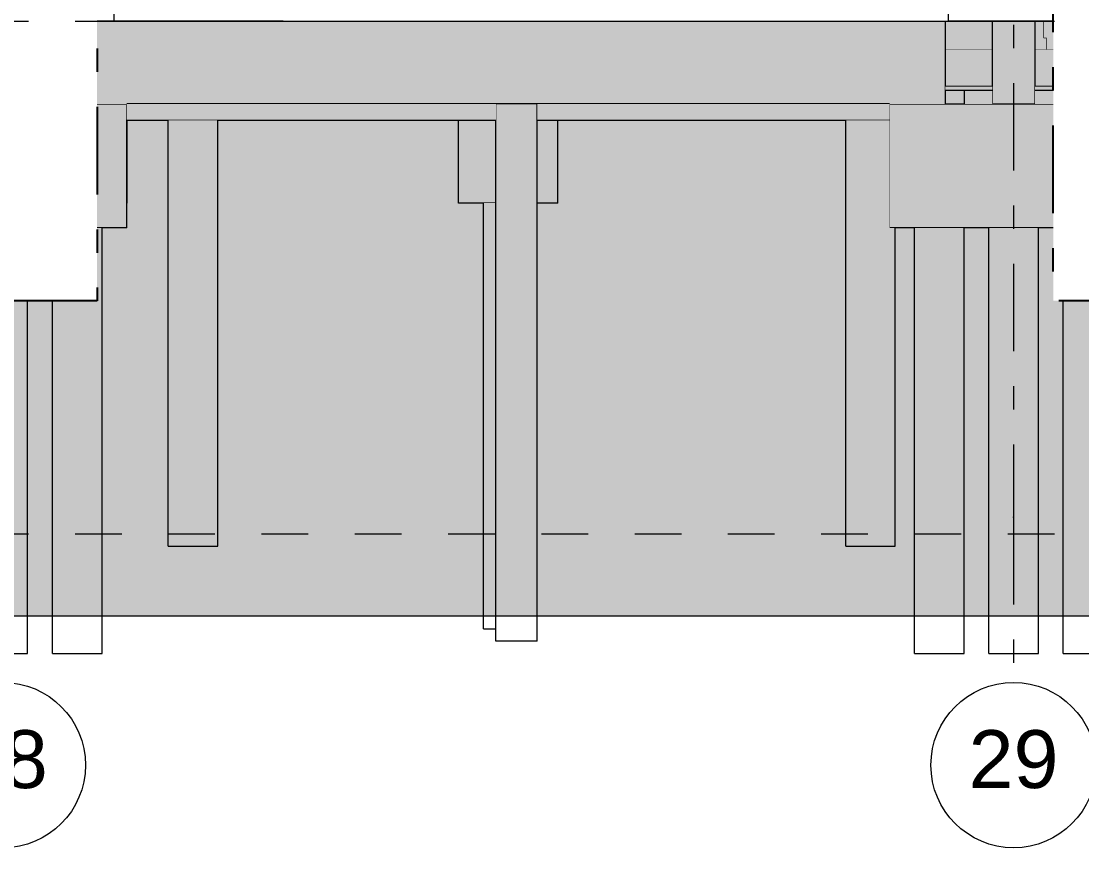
# Model space of a CAD drawing. Header units: millimetres. Extents: x -48147 to 1468943, y -496296 to 18123.
# Drawn here: x 1432182 to 1438599, y -496296 to -491296 of the extents above; entities that cross this region are included whole.
import ezdxf
from ezdxf.enums import TextEntityAlignment as Align

# ---------------------------------------------------------------- set-up
doc = ezdxf.new("R2010")
doc.units = ezdxf.units.MM
doc.header["$MEASUREMENT"] = 0
for name, pattern in [('Dashed', [2822.222233, 1411.111116, -1411.111116]), ('Double Dashed', [1093.611073, 529.166651, -211.666656, 141.111112, -211.666656]), ('Wipeout_Contour', [1000, 0, -1000])]:
    doc.linetypes.add(name, pattern=pattern)
for name, color, linetype, lineweight, true_color in [('0_Pen_No__105', 7, 'Continuous', 15, 0xa6a6a6), ('HATCHING_Pen_No__145', 7, 'Continuous', 0, 0xa6a6a6), ('New_A-15-MG_Structural_Grid_Phase_2_Pen_No__222', 7, 'Continuous', 13, 0x65af33)]:
    doc.layers.add(name, color=color, linetype=linetype, lineweight=lineweight, true_color=true_color)
for name, color, linetype in [('A-230-M_FLOOR.IFC Import', 7, 'Continuous'), ('A-95-P_Drawing', 7, 'Continuous'), ('New_A-15-MG_Structural_Grid_Phase_2', 7, 'Continuous'), ('New_A-20-M_ Acoustic chambers', 7, 'Continuous'), ('New_A-20-M_Floor_Slab', 7, 'Continuous'), ('New_A-25-M_Wall_Ext', 7, 'Continuous'), ('New_ArchiCAD Doors', 7, 'Continuous'), ('S-160-M_FOUND.IFC Import', 7, 'Continuous'), ('S-280-M_COLUMN.IFC Import', 7, 'Continuous'), ('S-280-M_STRUCT_FRAME.IFC Import', 7, 'Continuous')]:
    doc.layers.add(name, color=color, linetype=linetype)
for name, color, linetype, lineweight in [('A-230-M_FLOOR.IFC Import_Pen_No__89', 8, 'Continuous', 20), ('A-95-P_Drawing_Pen_No__194', 7, 'Continuous', 25), ('HATCHING_Pen_No__1', 7, 'Continuous', 13), ('New_A-20-M_ Acoustic chambers _Pen_No__89', 8, 'Continuous', 20), ('New_A-20-M_Floor_Slab_Pen_No__89', 8, 'Continuous', 20), ('New_A-25-M_Wall_Ext_Pen_No__87', 8, 'Continuous', 20), ('New_ArchiCAD Doors_Pen_No__87', 8, 'Continuous', 20), ('S-160-M_FOUND.IFC Import_Pen_No__1', 7, 'Continuous', 13), ('S-160-M_FOUND.IFC Import_Pen_No__4', 7, 'Continuous', 20), ('S-280-M_COLUMN.IFC Import_Pen_No__88', 8, 'Continuous', 20), ('S-280-M_STRUCT_FRAME.IFC Import_Pen_No__90', 8, 'Continuous', 20)]:
    doc.layers.add(name, color=color, linetype=linetype, lineweight=lineweight)
doc.styles.add('GENERATED_STYLE_2', font='')
doc.styles.get('GENERATED_STYLE_2').set_extended_font_data('Swis721 BT')

# ---------------------------------------------------------------- blocks, each defined once
blk = doc.blocks.new('Section Elem_14_1', base_point=(1411454.5, -491295.5))
at = {"layer": 'New_A-25-M_Wall_Ext_Pen_No__87', "linetype": 'Continuous'}
for p, q in [((1432742.7, -491295.5), (1432181.6, -491295.5)), ((1438682.7, -491295.5), (1437792.7, -491295.5))]:
    blk.add_line(p, q, dxfattribs=at)
blk = doc.blocks.new('Section Elem_25_1', base_point=(1411454.5, -491295.5))
at = {"layer": 'New_ArchiCAD Doors_Pen_No__87', "linetype": 'Continuous'}
for p, q in [((1432742.7, -488295.5), (1432742.7, -491295.5)), ((1437792.7, -488295.5), (1432742.7, -488295.5)), ((1437792.7, -491295.5), (1437792.7, -488295.5))]:
    blk.add_line(p, q, dxfattribs=at)
blk = doc.blocks.new('Section Elem_430_1', base_point=(1411454.5, -491295.5))
at = {"color": 254, "linetype": 'Wipeout_Contour', "lineweight": 0, "ltscale": 6057394.408193891}
blk.add_wipeout([(1432200, -491465.5), (1432200, -491690.5), (1432483.4, -491690.5), (1432483.4, -491465.5)], dxfattribs=at).dxf.layer = 'New_A-20-M_Floor_Slab'
at = {"color": 254, "linetype": 'Wipeout_Contour', "lineweight": 0, "ltscale": 6078486.534152462}
blk.add_wipeout([(1438057.2, -491465.5), (1437773.8, -491465.5), (1437773.8, -491690.5), (1438057.2, -491690.5)], dxfattribs=at).dxf.layer = 'New_A-20-M_Floor_Slab'
at = {"color": 254, "linetype": 'Wipeout_Contour', "lineweight": 0, "ltscale": 6080469.668428869}
blk.add_wipeout([(1438562.9, -491465.5), (1438316, -491465.5), (1438316, -491690.5), (1438562.9, -491690.5)], dxfattribs=at).dxf.layer = 'New_A-20-M_Floor_Slab'
at = {"layer": 'New_A-20-M_Floor_Slab_Pen_No__89', "linetype": 'Continuous'}
for p, q in [((1432483.4, -491465.5), (1432200, -491465.5)), ((1438057.2, -491465.5), (1437773.8, -491465.5)), ((1438562.9, -491465.5), (1438316, -491465.5)), ((1438562.9, -491465.5), (1438562.9, -491690.5)), ((1432483.4, -491690.5), (1432200, -491690.5)), ((1438057.2, -491690.5), (1437773.8, -491690.5)), ((1438562.9, -491690.5), (1438316, -491690.5))]:
    blk.add_line(p, q, dxfattribs=at)
blk = doc.blocks.new('Section Elem_501_1', base_point=(1411454.5, -491295.5))
at = {"color": 254, "linetype": 'Wipeout_Contour', "lineweight": 0, "ltscale": 6057525.206808212}
blk.add_wipeout([(1432370.4, -491465.5), (1432483.4, -491465.5), (1432483.4, -491395.5), (1432370.4, -491395.5)], dxfattribs=at).dxf.layer = 'New_A-20-M_ Acoustic chambers'
at = {"color": 254, "linetype": 'Wipeout_Contour', "lineweight": 0, "ltscale": 6078295.688900816}
blk.add_wipeout([(1437773.8, -491395.5), (1437773.8, -491465.5), (1438057.2, -491465.5), (1438057.2, -491395.5)], dxfattribs=at).dxf.layer = 'New_A-20-M_ Acoustic chambers'
at = {"color": 254, "linetype": 'Wipeout_Contour', "lineweight": 0, "ltscale": 6079944.797066348}
blk.add_wipeout([(1438386.4, -491395.5), (1438316, -491395.5), (1438316, -491465.5), (1438386.4, -491465.5)], dxfattribs=at).dxf.layer = 'New_A-20-M_ Acoustic chambers'
at = {"layer": 'New_A-20-M_ Acoustic chambers _Pen_No__89', "linetype": 'Continuous'}
for p, q in [((1432370.4, -491395.5), (1432370.4, -491465.5)), ((1438386.4, -491395.5), (1438369.9, -491395.5)), ((1438386.4, -491395.5), (1438386.4, -491465.5))]:
    blk.add_line(p, q, dxfattribs=at)
blk = doc.blocks.new('Section Elem_502_1', base_point=(1411454.5, -491295.5))
at = {"color": 254, "linetype": 'Wipeout_Contour', "lineweight": 0, "ltscale": 6057414.883947527}
blk.add_wipeout([(1432483.4, -491295.5), (1432370.4, -491295.5), (1432370.4, -491395.5), (1432483.4, -491395.5)], dxfattribs=at).dxf.layer = 'New_A-20-M_ Acoustic chambers'
at = {"color": 254, "linetype": 'Wipeout_Contour', "lineweight": 0, "ltscale": 6078185.742821986}
blk.add_wipeout([(1438057.2, -491295.5), (1437773.8, -491295.5), (1437773.8, -491395.5), (1438057.2, -491395.5)], dxfattribs=at).dxf.layer = 'New_A-20-M_ Acoustic chambers'
at = {"color": 254, "linetype": 'Wipeout_Contour', "lineweight": 0, "ltscale": 6079803.696554936}
blk.add_wipeout([(1438316, -491395.5), (1438369.9, -491395.5), (1438369.9, -491295.5), (1438316, -491295.5)], dxfattribs=at).dxf.layer = 'New_A-20-M_ Acoustic chambers'
at = {"layer": 'New_A-20-M_ Acoustic chambers _Pen_No__89', "linetype": 'Continuous'}
for p, q in [((1432370.4, -491295.5), (1432370.4, -491395.5)), ((1438369.9, -491295.5), (1438369.9, -491395.5))]:
    blk.add_line(p, q, dxfattribs=at)
blk = doc.blocks.new('Section Elem_544_1', base_point=(1411454.5, -491295.5))
at = {"color": 254, "linetype": 'Wipeout_Contour', "lineweight": 0, "ltscale": 6056781.313617306}
blk.add_wipeout([(1432200, -491295.5), (1432181.6, -491295.5), (1432181.6, -491795.5), (1432200, -491795.5)], dxfattribs=at).dxf.layer = 'S-280-M_COLUMN.IFC Import'
at = {"layer": 'S-280-M_COLUMN.IFC Import_Pen_No__88', "linetype": 'Continuous'}
blk.add_line((1432200, -491295.5), (1432200, -491795.5), dxfattribs=at)
blk = doc.blocks.new('Section Elem_545_1', base_point=(1411454.5, -491295.5))
at = {"color": 254, "linetype": 'Wipeout_Contour', "lineweight": 0, "ltscale": 6079470.635933143}
blk.add_wipeout([(1438057.2, -491795.5), (1438316, -491795.5), (1438316, -491295.5), (1438057.2, -491295.5)], dxfattribs=at).dxf.layer = 'S-280-M_COLUMN.IFC Import'
at = {"layer": 'S-280-M_COLUMN.IFC Import_Pen_No__88', "linetype": 'Continuous'}
for p, q in [((1438057.2, -491295.5), (1438057.2, -491795.5)), ((1438316, -491295.5), (1438316, -491795.5))]:
    blk.add_line(p, q, dxfattribs=at)
blk = doc.blocks.new('Section Elem_560_1', base_point=(1411454.5, -491295.5))
at = {"color": 254, "linetype": 'Wipeout_Contour', "lineweight": 0, "ltscale": 6057138.857191103}
blk.add_wipeout([(1432820.6, -491795.5), (1431320.6, -491795.5), (1431320.6, -492545.5), (1432820.6, -492545.5)], dxfattribs=at).dxf.layer = 'S-160-M_FOUND.IFC Import'
at = {"layer": 'S-160-M_FOUND.IFC Import_Pen_No__4', "linetype": 'Continuous'}
for p, q in [((1431320.6, -491795.5), (1431459.6, -491795.5)), ((1431320.6, -492545.5), (1431320.6, -491795.5)), ((1432181.6, -491795.5), (1432820.6, -491795.5)), ((1432820.6, -492545.5), (1432820.6, -491795.5)), ((1432820.6, -492545.5), (1431320.6, -492545.5))]:
    blk.add_line(p, q, dxfattribs=at)
blk = doc.blocks.new('Section Elem_561_1', base_point=(1411454.5, -491295.5))
at = {"color": 254, "linetype": 'Wipeout_Contour', "lineweight": 0, "ltscale": 6080279.796854807}
blk.add_wipeout([(1438936.6, -491795.5), (1437436.6, -491795.5), (1437436.6, -492545.5), (1438936.6, -492545.5)], dxfattribs=at).dxf.layer = 'S-160-M_FOUND.IFC Import'
at = {"layer": 'S-160-M_FOUND.IFC Import_Pen_No__4', "linetype": 'Continuous'}
for p, q in [((1437436.6, -491795.5), (1438936.6, -491795.5)), ((1437436.6, -492545.5), (1437436.6, -491795.5)), ((1438936.6, -492545.5), (1438936.6, -491795.5)), ((1438936.6, -492545.5), (1437436.6, -492545.5))]:
    blk.add_line(p, q, dxfattribs=at)
blk = doc.blocks.new('Section Elem_564_1', base_point=(1411454.5, -491295.5))
at = {"color": 254, "linetype": 'Wipeout_Contour', "lineweight": 0, "ltscale": 7598682.843524379}
blk.add_wipeout([(1437981.5, -491715.5), (1437886.6, -491715.5), (1437886.6, -491795.5), (1438057.2, -491795.5), (1438057.2, -491791.2)], dxfattribs=at).dxf.layer = 'S-160-M_FOUND.IFC Import'
at = {"color": 254, "linetype": 'Wipeout_Contour', "lineweight": 0, "ltscale": 7600696.074353765}
blk.add_wipeout([(1438316, -491795.5), (1438486.6, -491795.5), (1438486.6, -491715.5), (1438391.5, -491715.5), (1438316, -491791)], dxfattribs=at).dxf.layer = 'S-160-M_FOUND.IFC Import'
at = {"layer": 'S-160-M_FOUND.IFC Import_Pen_No__4', "linetype": 'Continuous'}
for p, q in [((1437886.6, -491715.5), (1437886.6, -491795.5)), ((1438486.6, -491795.5), (1438486.6, -491715.5))]:
    blk.add_line(p, q, dxfattribs=at)
blk = doc.blocks.new('Section Elem_576_1', base_point=(1411454.5, -491295.5))
at = {"layer": 'S-160-M_FOUND.IFC Import_Pen_No__4', "linetype": 'Continuous'}
blk.add_line((1432820.6, -491895.5), (1432820.6, -492395.5), dxfattribs=at)
at = {"color": 254, "linetype": 'Wipeout_Contour', "lineweight": 0, "ltscale": 6053979.415501538}
blk.add_wipeout([(1431459.6, -491645.5), (1431320.6, -491645.5), (1431320.6, -491795.5), (1431459.6, -491795.5)], dxfattribs=at).dxf.layer = 'S-160-M_FOUND.IFC Import'
at = {"color": 254, "linetype": 'Wipeout_Contour', "lineweight": 0, "ltscale": 6057624.907762516}
blk.add_wipeout([(1432483.4, -491715.5), (1432200, -491715.5), (1432200, -491795.5), (1432483.4, -491795.5)], dxfattribs=at).dxf.layer = 'S-160-M_FOUND.IFC Import'
at = {"layer": 'S-160-M_FOUND.IFC Import_Pen_No__4', "linetype": 'Continuous'}
for p, q in [((1431320.6, -491645.5), (1431459.6, -491645.5)), ((1431320.6, -491795.5), (1431320.6, -491645.5))]:
    blk.add_line(p, q, dxfattribs=at)
blk = doc.blocks.new('Section Elem_580_1', base_point=(1411454.5, -491295.5))
at = {"color": 254, "linetype": 'Wipeout_Contour', "lineweight": 0, "ltscale": 6059305.209286964}
blk.add_wipeout([(1431920.6, -492545.5), (1431920.6, -495120.5), (1432220.6, -495120.5), (1432220.6, -492545.5)], dxfattribs=at).dxf.layer = 'S-160-M_FOUND.IFC Import'
at = {"layer": 'S-160-M_FOUND.IFC Import_Pen_No__1', "linetype": 'Continuous'}
for p, q in [((1431920.6, -495120.5), (1431920.6, -492545.5)), ((1432220.6, -495120.5), (1432220.6, -492545.5)), ((1431920.6, -495120.5), (1432220.6, -495120.5))]:
    blk.add_line(p, q, dxfattribs=at)
blk = doc.blocks.new('Section Elem_582_1', base_point=(1411454.5, -491295.5))
at = {"color": 254, "linetype": 'Wipeout_Contour', "lineweight": 0, "ltscale": 6061006.902751805}
blk.add_wipeout([(1432370.6, -492545.5), (1432370.6, -495120.5), (1432670.6, -495120.5), (1432670.6, -492545.5)], dxfattribs=at).dxf.layer = 'S-160-M_FOUND.IFC Import'
at = {"layer": 'S-160-M_FOUND.IFC Import_Pen_No__1', "linetype": 'Continuous'}
for p, q in [((1432370.6, -495120.5), (1432370.6, -492545.5)), ((1432670.6, -495120.5), (1432670.6, -492545.5)), ((1432370.6, -495120.5), (1432670.6, -495120.5))]:
    blk.add_line(p, q, dxfattribs=at)
blk = doc.blocks.new('Section Elem_583_1', base_point=(1411454.5, -491295.5))
at = {"color": 254, "linetype": 'Wipeout_Contour', "lineweight": 0, "ltscale": 6082437.909144686}
blk.add_wipeout([(1438036.6, -492545.5), (1438036.6, -495120.5), (1438336.6, -495120.5), (1438336.6, -492545.5)], dxfattribs=at).dxf.layer = 'S-160-M_FOUND.IFC Import'
at = {"layer": 'S-160-M_FOUND.IFC Import_Pen_No__1', "linetype": 'Continuous'}
for p, q in [((1438036.6, -495120.5), (1438036.6, -492545.5)), ((1438336.6, -495120.5), (1438336.6, -492545.5)), ((1438036.6, -495120.5), (1438336.6, -495120.5))]:
    blk.add_line(p, q, dxfattribs=at)
blk = doc.blocks.new('Section Elem_584_1', base_point=(1411454.5, -491295.5))
at = {"color": 254, "linetype": 'Wipeout_Contour', "lineweight": 0, "ltscale": 6080735.503956975}
blk.add_wipeout([(1437586.6, -492545.5), (1437586.6, -495120.5), (1437886.6, -495120.5), (1437886.6, -492545.5)], dxfattribs=at).dxf.layer = 'S-160-M_FOUND.IFC Import'
at = {"layer": 'S-160-M_FOUND.IFC Import_Pen_No__1', "linetype": 'Continuous'}
for p, q in [((1437586.6, -495120.5), (1437586.6, -492545.5)), ((1437886.6, -495120.5), (1437886.6, -492545.5)), ((1437586.6, -495120.5), (1437886.6, -495120.5))]:
    blk.add_line(p, q, dxfattribs=at)
blk = doc.blocks.new('Section Elem_585_1', base_point=(1411454.5, -491295.5))
at = {"color": 254, "linetype": 'Wipeout_Contour', "lineweight": 0, "ltscale": 6084140.370232752}
blk.add_wipeout([(1438486.6, -492545.5), (1438486.6, -495120.5), (1438786.6, -495120.5), (1438786.6, -492545.5)], dxfattribs=at).dxf.layer = 'S-160-M_FOUND.IFC Import'
at = {"layer": 'S-160-M_FOUND.IFC Import_Pen_No__1', "linetype": 'Continuous'}
for p, q in [((1438486.6, -495120.5), (1438486.6, -492545.5)), ((1438786.6, -495120.5), (1438786.6, -492545.5)), ((1438486.6, -495120.5), (1438786.6, -495120.5))]:
    blk.add_line(p, q, dxfattribs=at)
blk = doc.blocks.new('Section Elem_615_1', base_point=(1411454.5, -491295.5))
at = {"color": 254, "linetype": 'Wipeout_Contour', "lineweight": 0, "ltscale": 6067966.927862155}
blk.add_wipeout([(1434828.5, -492395.5), (1435054.2, -492395.5), (1435054.2, -491895.5), (1434828.5, -491895.5)], dxfattribs=at).dxf.layer = 'S-160-M_FOUND.IFC Import'
at = {"color": 254, "linetype": 'Wipeout_Contour', "lineweight": 0, "ltscale": 6069575.003056168}
blk.add_wipeout([(1435428.5, -491895.5), (1435304.2, -491895.5), (1435304.2, -492395.5), (1435428.5, -492395.5)], dxfattribs=at).dxf.layer = 'S-160-M_FOUND.IFC Import'
at = {"layer": 'S-160-M_FOUND.IFC Import_Pen_No__4', "linetype": 'Continuous'}
for p, q in [((1434828.5, -492395.5), (1434828.5, -491895.5)), ((1435428.5, -492395.5), (1435428.5, -491895.5)), ((1435054.2, -492395.5), (1434828.5, -492395.5)), ((1435428.5, -492395.5), (1435304.2, -492395.5))]:
    blk.add_line(p, q, dxfattribs=at)
blk = doc.blocks.new('Section Elem_616_1', base_point=(1411454.5, -491295.5))
at = {"color": 254, "linetype": 'Wipeout_Contour', "lineweight": 0, "ltscale": 6070250.470747765}
blk.add_wipeout([(1434978.5, -492395.5), (1434978.5, -494970.5), (1435054.2, -494970.5), (1435054.2, -492395.5)], dxfattribs=at).dxf.layer = 'S-160-M_FOUND.IFC Import'
at = {"layer": 'S-160-M_FOUND.IFC Import_Pen_No__1', "linetype": 'Continuous'}
for q in [(1434978.5, -492395.5), (1435054.2, -494970.5)]:
    blk.add_line((1434978.5, -494970.5), q, dxfattribs=at)
blk = doc.blocks.new('Section Elem_639_1', base_point=(1411454.5, -491295.5))
at = {"color": 254, "linetype": 'Wipeout_Contour', "lineweight": 0, "ltscale": 4559352.814157302}
blk.add_wipeout([(1437981.5, -491715.5), (1438057.2, -491791.2), (1438057.2, -491715.5)], dxfattribs=at).dxf.layer = 'S-160-M_FOUND.IFC Import'
at = {"color": 254, "linetype": 'Wipeout_Contour', "lineweight": 0, "ltscale": 4560231.429666542}
blk.add_wipeout([(1438316, -491791), (1438391.5, -491715.5), (1438316, -491715.5)], dxfattribs=at).dxf.layer = 'S-160-M_FOUND.IFC Import'
blk = doc.blocks.new('Section Elem_653_1', base_point=(1411454.5, -491295.5))
at = {"layer": 'S-160-M_FOUND.IFC Import_Pen_No__1', "linetype": 'Continuous'}
blk.add_line((1432220.6, -494970.5), (1432220.6, -492545.5), dxfattribs=at)
blk = doc.blocks.new('Section Elem_655_1', base_point=(1411454.5, -491295.5))
at = {"layer": 'S-160-M_FOUND.IFC Import_Pen_No__1', "linetype": 'Continuous'}
blk.add_line((1432670.6, -494970.5), (1432670.6, -492545.5), dxfattribs=at)
blk = doc.blocks.new('Section Elem_656_1', base_point=(1411454.5, -491295.5))
at = {"color": 254, "linetype": 'Wipeout_Contour', "lineweight": 0, "ltscale": 6070526.004333285}
blk.add_wipeout([(1435304.2, -491795.5), (1435054.2, -491795.5), (1435054.2, -495045.5), (1435304.2, -495045.5)], dxfattribs=at).dxf.layer = 'S-160-M_FOUND.IFC Import'
at = {"layer": 'S-160-M_FOUND.IFC Import_Pen_No__4', "linetype": 'Continuous'}
for p, q in [((1435054.2, -495045.5), (1435054.2, -491795.5)), ((1435304.2, -495045.5), (1435304.2, -491795.5)), ((1435304.2, -495045.5), (1435054.2, -495045.5))]:
    blk.add_line(p, q, dxfattribs=at)
blk = doc.blocks.new('Section Elem_662_1', base_point=(1411454.5, -491295.5))
at = {"layer": 'S-160-M_FOUND.IFC Import_Pen_No__1', "linetype": 'Continuous'}
for p, q in [((1432495.8, -491795.5), (1432495.8, -491295.5)), ((1437761.3, -491795.5), (1437761.3, -491295.5))]:
    blk.add_line(p, q, dxfattribs=at)
blk = doc.blocks.new('Section Elem_672_1', base_point=(1411454.5, -491295.5))
at = {"color": 254, "linetype": 'Wipeout_Contour', "lineweight": 0, "ltscale": 6067898.299717207}
blk.add_wipeout([(1432483.4, -491295.5), (1432483.4, -491795.5), (1437773.8, -491795.5), (1437773.8, -491295.5)], dxfattribs=at).dxf.layer = 'S-280-M_STRUCT_FRAME.IFC Import'
at = {"layer": 'S-280-M_STRUCT_FRAME.IFC Import_Pen_No__90', "linetype": 'Continuous'}
for p, q in [((1432483.4, -491795.5), (1432483.4, -491295.5)), ((1433767.7, -491295.5), (1432742.7, -491295.5)), ((1437773.8, -491795.5), (1437773.8, -491295.5)), ((1437436.6, -491795.5), (1432820.6, -491795.5))]:
    blk.add_line(p, q, dxfattribs=at)
blk = doc.blocks.new('Section Elem_685_1', base_point=(1411454.5, -491295.5))
at = {"color": 254, "linetype": 'Wipeout_Contour', "lineweight": 0, "ltscale": 6063779.074521909}
blk.add_wipeout([(1432820.6, -491895.5), (1435054.2, -491895.5), (1435054.2, -491795.5), (1432820.6, -491795.5)], dxfattribs=at).dxf.layer = 'A-230-M_FLOOR.IFC Import'
at = {"color": 254, "linetype": 'Wipeout_Contour', "lineweight": 0, "ltscale": 6072985.387097459}
blk.add_wipeout([(1435304.2, -491795.5), (1435304.2, -491895.5), (1437436.6, -491895.5), (1437436.6, -491795.5)], dxfattribs=at).dxf.layer = 'A-230-M_FLOOR.IFC Import'
at = {"layer": 'A-230-M_FLOOR.IFC Import_Pen_No__89', "linetype": 'Continuous'}
for p, q in [((1435054.2, -491895.5), (1432820.6, -491895.5)), ((1437436.6, -491895.5), (1435304.2, -491895.5))]:
    blk.add_line(p, q, dxfattribs=at)
blk = doc.blocks.new('Section Elem_689_1', base_point=(1411454.5, -491295.5))
at = {"color": 254, "linetype": 'Wipeout_Contour', "lineweight": 0, "ltscale": 6062807.436816071}
blk.add_wipeout([(1433070.6, -491895.5), (1433070.6, -494470.5), (1433370.6, -494470.5), (1433370.6, -491895.5)], dxfattribs=at).dxf.layer = 'S-160-M_FOUND.IFC Import'
at = {"layer": 'S-160-M_FOUND.IFC Import_Pen_No__1', "linetype": 'Continuous'}
for p, q in [((1433070.6, -494470.5), (1433070.6, -491895.5)), ((1433370.6, -494470.5), (1433370.6, -491895.5)), ((1433070.6, -494470.5), (1433370.6, -494470.5))]:
    blk.add_line(p, q, dxfattribs=at)
blk = doc.blocks.new('Section Elem_690_1', base_point=(1411454.5, -491295.5))
at = {"color": 254, "linetype": 'Wipeout_Contour', "lineweight": 0, "ltscale": 9117281.356772866}
blk.add_wipeout([(1437170.9, -491895.5), (1437170.9, -494470.5), (1437470.9, -494470.5), (1437470.9, -492545.5), (1437436.6, -492545.5), (1437436.6, -491895.5)], dxfattribs=at).dxf.layer = 'S-160-M_FOUND.IFC Import'
at = {"layer": 'S-160-M_FOUND.IFC Import_Pen_No__1', "linetype": 'Continuous'}
for p, q in [((1437170.9, -494470.5), (1437170.9, -491895.5)), ((1437470.9, -494470.5), (1437470.9, -492545.5)), ((1437170.9, -494470.5), (1437470.9, -494470.5))]:
    blk.add_line(p, q, dxfattribs=at)
blk = doc.blocks.new('Section Elem_701_1', base_point=(1411454.5, -491295.5))
at = {"color": 254, "linetype": 'Wipeout_Contour', "lineweight": 0, "ltscale": 9121026.995078525}
blk.add_wipeout([(1438562.9, -491690.5), (1438316, -491690.5), (1438316, -491715.5), (1438563.2, -491715.5), (1438563.2, -491465.5), (1438562.9, -491465.5)], dxfattribs=at).dxf.layer = 'A-230-M_FLOOR.IFC Import'
at = {"color": 254, "linetype": 'Wipeout_Contour', "lineweight": 0, "ltscale": 6057556.718661601}
blk.add_wipeout([(1432200, -491690.5), (1432200, -491715.5), (1432483.4, -491715.5), (1432483.4, -491690.5)], dxfattribs=at).dxf.layer = 'A-230-M_FLOOR.IFC Import'
at = {"color": 254, "linetype": 'Wipeout_Contour', "lineweight": 0, "ltscale": 6078648.28144853}
blk.add_wipeout([(1438057.2, -491690.5), (1437773.8, -491690.5), (1437773.8, -491715.5), (1438057.2, -491715.5)], dxfattribs=at).dxf.layer = 'A-230-M_FLOOR.IFC Import'
at = {"layer": 'A-230-M_FLOOR.IFC Import_Pen_No__89', "linetype": 'Continuous'}
for p, q in [((1438563.2, -491465.5), (1438562.9, -491465.5)), ((1438563.2, -491465.5), (1438563.2, -491715.5)), ((1432483.4, -491715.5), (1432200, -491715.5)), ((1438057.2, -491715.5), (1437773.8, -491715.5)), ((1438563.2, -491715.5), (1438316, -491715.5))]:
    blk.add_line(p, q, dxfattribs=at)
blk = doc.blocks.new('Section Elem_704_1', base_point=(1411454.5, -491295.5))
at = {"color": 254, "linetype": 'Wipeout_Contour', "lineweight": 0, "ltscale": 7571240.243391681}
blk.add_wipeout([(1432200, -491295.5), (1432200, -491465.5), (1432370.4, -491465.5), (1432370.4, -491395.5), (1432370.4, -491295.5)], dxfattribs=at).dxf.layer = 'A-230-M_FLOOR.IFC Import'
at = {"color": 254, "linetype": 'Wipeout_Contour', "lineweight": 0, "ltscale": 6080802.734208114}
blk.add_wipeout([(1438599.3, -491295.5), (1438563.2, -491295.5), (1438563.2, -491545.5), (1438599.3, -491545.5)], dxfattribs=at).dxf.layer = 'A-230-M_FLOOR.IFC Import'
at = {"layer": 'A-230-M_FLOOR.IFC Import_Pen_No__89', "linetype": 'Continuous'}
blk.add_line((1438563.2, -491545.5), (1438599.3, -491545.5), dxfattribs=at)
at = {"color": 254, "linetype": 'Wipeout_Contour', "lineweight": 0, "ltscale": 10640531.60398948}
blk.add_wipeout([(1438369.9, -491295.5), (1438369.9, -491395.5), (1438386.4, -491395.5), (1438386.4, -491465.5), (1438562.9, -491465.5), (1438563.2, -491465.5), (1438563.2, -491295.5)], dxfattribs=at).dxf.layer = 'A-230-M_FLOOR.IFC Import'
at = {"layer": 'A-230-M_FLOOR.IFC Import_Pen_No__89', "linetype": 'Continuous'}
blk.add_line((1438563.2, -491465.5), (1438563.2, -491295.5), dxfattribs=at)
blk = doc.blocks.new('Standard grid marker[5]_1', base_point=(1432070.4, -469890.9))
at = {"layer": 'New_A-15-MG_Structural_Grid_Phase_2_Pen_No__222', "linetype": 'Continuous'}
blk.add_circle((1432070.4, -495795.5), 500, dxfattribs=at)
at = {"layer": 'New_A-15-MG_Structural_Grid_Phase_2_Pen_No__222', "style": 'GENERATED_STYLE_2'}
for tag, p in [('AC_MarkerText_1_0', (1432070.4, -469354.7)), ('AC_MarkerText_1_1', (1432070.4, -495759.3))]:
    blk.add_attdef(tag, text='', height=350, rotation=360, dxfattribs=at).set_placement(p, align=Align.MIDDLE_CENTER)
blk = doc.blocks.new('Standard grid marker[6]_1', base_point=(1438186.4, -469890.9))
at = {"layer": 'New_A-15-MG_Structural_Grid_Phase_2_Pen_No__222', "linetype": 'Double Dashed'}
for p, q in [((1438186.4, -470890.9), (1438186.4, -494295.5)), ((1438186.4, -494295.5), (1438186.4, -495295.5))]:
    blk.add_line(p, q, dxfattribs=at)
at = {"layer": 'New_A-15-MG_Structural_Grid_Phase_2_Pen_No__222', "linetype": 'Continuous'}
blk.add_circle((1438186.4, -495795.5), 500, dxfattribs=at)
at = {"layer": 'New_A-15-MG_Structural_Grid_Phase_2_Pen_No__222', "linetype": 'Double Dashed'}
blk.add_point((1438186.4, -494295.5), dxfattribs=at)
blk.add_point((1438186.4, -494295.5), dxfattribs=at)
at = {"layer": 'New_A-15-MG_Structural_Grid_Phase_2_Pen_No__222', "style": 'GENERATED_STYLE_2'}
for tag, p in [('AC_MarkerText_1_0', (1438186.4, -469354.5)), ('AC_MarkerText_1_1', (1438186.4, -495759.2))]:
    blk.add_attdef(tag, text='', height=350, rotation=360, dxfattribs=at).set_placement(p, align=Align.MIDDLE_CENTER)
blk = doc.blocks.new('S-34 Building Section_STORY_MARKER', base_point=(1411454.5, -491295.5))
at = {"layer": '0_Pen_No__105', "linetype": 'Dashed', "ltscale": 0.2}
for p, q in [((1387916.2, -491295.5), (1445948.4, -491295.5)), ((1387916.2, -494395.5), (1445948.4, -494395.5))]:
    blk.add_line(p, q, dxfattribs=at)

msp = doc.modelspace()

# ---------------------------------------------------------------- block references
at = {"layer": 'New_A-20-M_Floor_Slab'}
msp.add_blockref('Section Elem_430_1', (1411454.5, -491295.5), dxfattribs=at)
at = {"layer": 'New_A-25-M_Wall_Ext'}
msp.add_blockref('Section Elem_14_1', (1411454.5, -491295.5), dxfattribs=at)
at = {"layer": 'New_ArchiCAD Doors'}
msp.add_blockref('Section Elem_25_1', (1411454.5, -491295.5), dxfattribs=at)
at = {"layer": 'S-160-M_FOUND.IFC Import'}
msp.add_blockref('Section Elem_615_1', (1411454.5, -491295.5), dxfattribs=at)

# ---------------------------------------------------------------- next in the draw order: block references
at = {"layer": 'New_A-20-M_ Acoustic chambers'}
msp.add_blockref('Section Elem_501_1', (1411454.5, -491295.5), dxfattribs=at)
at = {"layer": 'S-160-M_FOUND.IFC Import'}
msp.add_blockref('Section Elem_616_1', (1411454.5, -491295.5), dxfattribs=at)
at = {"layer": 'S-280-M_COLUMN.IFC Import'}
msp.add_blockref('Section Elem_544_1', (1411454.5, -491295.5), dxfattribs=at)

# ---------------------------------------------------------------- next in the draw order: block references
at = {"layer": 'New_A-20-M_ Acoustic chambers'}
msp.add_blockref('Section Elem_502_1', (1411454.5, -491295.5), dxfattribs=at)
at = {"layer": 'S-160-M_FOUND.IFC Import'}
for name in ['Section Elem_560_1', 'Section Elem_656_1']:
    msp.add_blockref(name, (1411454.5, -491295.5), dxfattribs=at)

# ---------------------------------------------------------------- next in the draw order: block references
for name in ['Section Elem_576_1', 'Section Elem_580_1', 'Section Elem_582_1']:
    msp.add_blockref(name, (1411454.5, -491295.5), dxfattribs=at)
at = {"layer": 'S-280-M_COLUMN.IFC Import'}
msp.add_blockref('Section Elem_545_1', (1411454.5, -491295.5), dxfattribs=at)

# ---------------------------------------------------------------- next in the draw order: block references
at = {"layer": 'S-160-M_FOUND.IFC Import'}
for name in ['Section Elem_561_1', 'Section Elem_653_1', 'Section Elem_655_1']:
    msp.add_blockref(name, (1411454.5, -491295.5), dxfattribs=at)

# ---------------------------------------------------------------- next in the draw order: block references
for name in ['Section Elem_662_1', 'Section Elem_564_1', 'Section Elem_584_1', 'Section Elem_583_1', 'Section Elem_585_1']:
    msp.add_blockref(name, (1411454.5, -491295.5), dxfattribs=at)

# ---------------------------------------------------------------- next in the draw order: block references
msp.add_blockref('Section Elem_639_1', (1411454.5, -491295.5), dxfattribs=at)
at = {"layer": 'S-280-M_STRUCT_FRAME.IFC Import'}
msp.add_blockref('Section Elem_672_1', (1411454.5, -491295.5), dxfattribs=at)

# ---------------------------------------------------------------- next in the draw order: block references
at = {"layer": 'A-230-M_FLOOR.IFC Import'}
for name in ['Section Elem_701_1', 'Section Elem_685_1']:
    msp.add_blockref(name, (1411454.5, -491295.5), dxfattribs=at)

# ---------------------------------------------------------------- next in the draw order: block references
msp.add_blockref('Section Elem_704_1', (1411454.5, -491295.5), dxfattribs=at)
at = {"layer": 'S-160-M_FOUND.IFC Import'}
for name in ['Section Elem_689_1', 'Section Elem_690_1']:
    msp.add_blockref(name, (1411454.5, -491295.5), dxfattribs=at)

# ---------------------------------------------------------------- next in the draw order: hatches: boundary and pattern name
at = {"layer": 'HATCHING_Pen_No__145', "linetype": 'Continuous'}
msp.add_hatch(color=256, dxfattribs=at).paths.add_polyline_path([(1354000.3, -491295.5), (1390808.7, -491295.5), (1390808.7, -491645.7), (1390969.8, -491645.7), (1390969.8, -492225.5), (1391495, -492225.5), (1391495, -491725.5), (1411816.1, -491725.5), (1411816.1, -491545.5), (1431459.5, -491545.5), (1431459.5, -491795.5), (1432120.4, -491795.5), (1432120.4, -491295.5), (1468942.9, -491295.5), (1468942.9, -494893.6), (1354000.3, -494893.6)])

# ---------------------------------------------------------------- next in the draw order: linework, layer by layer
at = {"layer": 'HATCHING_Pen_No__1', "linetype": 'Continuous', "flags": 128}
msp.add_lwpolyline([(1354000.3, -491295.5), (1390808.7, -491295.5), (1390808.7, -491645.7), (1390969.8, -491645.7), (1390969.8, -492225.5), (1391495, -492225.5), (1391495, -491725.5), (1411816.1, -491725.5), (1411816.1, -491545.5), (1431459.5, -491545.5), (1431459.5, -491795.5), (1432120.4, -491795.5), (1432120.4, -491295.5), (1468942.9, -491295.5), (1468942.9, -494893.6), (1354000.3, -494893.6)], close=True, dxfattribs=at)

# ---------------------------------------------------------------- next in the draw order: block references
at = {"layer": 'New_A-15-MG_Structural_Grid_Phase_2', "color": 8, "linetype": 'Continuous', "lineweight": 15}
ref = msp.add_blockref('Standard grid marker[5]_1', (1432070.4, -469890.9), dxfattribs=at)
ref.add_attrib('AC_MarkerText_1_1', '28', dxfattribs={"layer": 'New_A-15-MG_Structural_Grid_Phase_2_Pen_No__222', "color": 85, "true_color": 0x65af33, "height": 350, "rotation": 360, "style": 'GENERATED_STYLE_2'}).set_placement((1432070.4, -495759.3), align=Align.MIDDLE_CENTER)
ref = msp.add_blockref('Standard grid marker[6]_1', (1438186.4, -469890.9), dxfattribs=at)
ref.add_attrib('AC_MarkerText_1_1', '29', dxfattribs={"layer": 'New_A-15-MG_Structural_Grid_Phase_2_Pen_No__222', "color": 85, "true_color": 0x65af33, "height": 350, "rotation": 360, "style": 'GENERATED_STYLE_2'}).set_placement((1438186.4, -495759.2), align=Align.MIDDLE_CENTER)

# ---------------------------------------------------------------- next in the draw order: wipeouts: each hides what was drawn before it
at = {"color": 254, "linetype": 'Wipeout_Contour', "lineweight": 0, "ltscale": 6032284.253134676}
msp.add_wipeout([(1432640.8, -492986.9), (1425307.8, -492986.9), (1425307.8, -470752.6), (1432640.8, -470752.6)], dxfattribs=at).dxf.layer = 'A-95-P_Drawing'
at = {"color": 254, "linetype": 'Wipeout_Contour', "lineweight": 0, "ltscale": 6081233.324991323}
msp.add_wipeout([(1438426.5, -473037.1), (1444590.2, -473037.1), (1444590.2, -492986.9), (1438426.5, -492986.9)], dxfattribs=at).dxf.layer = 'A-95-P_Drawing'

# ---------------------------------------------------------------- next in the draw order: linework, layer by layer
at = {"layer": 'A-95-P_Drawing_Pen_No__194', "linetype": 'Double Dashed', "flags": 128}
for points in [[(1432640.8, -492986.9), (1425307.8, -492986.9), (1425307.8, -470752.6), (1432640.8, -470752.6)], [(1438426.5, -473037.1), (1444590.2, -473037.1), (1444590.2, -492986.9), (1438426.5, -492986.9)]]:
    msp.add_lwpolyline(points, close=True, dxfattribs=at)

# ---------------------------------------------------------------- next in the draw order: block references
at = {"linetype": 'Continuous', "lineweight": 0}
msp.add_blockref('S-34 Building Section_STORY_MARKER', (1411454.5, -491295.5), dxfattribs=at)

doc.saveas('drawing.dxf')
